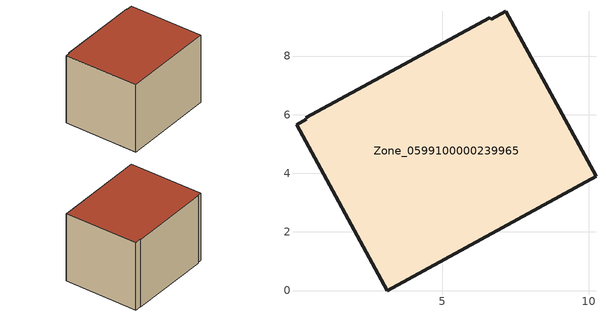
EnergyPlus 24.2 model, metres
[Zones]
Zone_0599100000239965
 floor ground (C_G): 10.25,3.89 3.12,0 0.03,5.66 0.37,5.84 0.34,5.9 6.63,9.31 6.67,9.25 7.16,9.52 z0
 wall outside (C_F): 3.12,0 10.25,3.89 7.16,9.52 6.67,9.25 6.63,9.31 0.34,5.9 0.37,5.84 0.03,5.66 3.12,0 z0:6.08
 roof outside (C_R): 7.16,9.52 6.67,9.25 6.63,9.31 0.34,5.9 0.37,5.84 0.03,5.66 3.12,0 10.25,3.89 z6.08
[BUILDING]
Pand.0599100000239965: North Axis=0; Terrain=City; Loads Convergence Tolerance Value=0.04; Temperature Convergence Tolerance Value=0.4; Solar Distribution=FullExterior; Maximum Number of Warmup Days=25; Minimum Number of Warmup Days=1
[Site:Location]
Rotterdam.The.Hague.AP_ZH_NLD Design_Conditions: Latitude=51.96; Longitude=4.45; Time Zone=1; Elevation=-4.5
[SITE:GROUNDTEMPERATURE:BUILDINGSURFACE]
18, 18, 18, 18, 18, 18, 18, 18, 18, 18, 18, 18
[MATERIAL] Thermal Absorptance=0.9; Solar Absorptance=0.7; Visible Absorptance=0.7
Name | Roughness | Thickness | Conductivity | Density | Specific Heat
G.TC.1946-1964 | MediumSmooth | 0.15 | 1 | 540 | 1210
F.TC.1946-1964 | Rough | 0.3 | 0.857143 | 1920 | 840
R.TC.1946-1964 | MediumRough | 0.2 | 0.235294 | 1500 | 1000
[CONSTRUCTION]
C_G: G.TC.1946-1964
C_F: F.TC.1946-1964
C_R: R.TC.1946-1964
[ZONE]
Zone_0599100000239965: Type=1; Multiplier=1; Ceiling Height=Autocalculate; Volume=Autocalculate; Floor Area=autocalculate; Part of Total Floor Area=Yes
[ZONEINFILTRATION:DESIGNFLOWRATE]
Infil_Zone_0599100000239965: Zone or ZoneList or Space or SpaceList=Zone_0599100000239965; Schedule=AlwaysOn; Design Flow Rate Calculation Method=Flow/Area; Flow Rate per Floor Area=0.003; Constant Term Coefficient=1; Temperature Term Coefficient=0; Velocity Term Coefficient=0; Velocity Squared Term Coefficient=0
[HVACTEMPLATE:ZONE:IDEALLOADSAIRSYSTEM]
Zone_0599100000239965: Maximum Heating Supply Air Temperature=50; Minimum Cooling Supply Air Temperature=13; Maximum Heating Supply Air Humidity Ratio=0.0156; Minimum Cooling Supply Air Humidity Ratio=0.0077; Heating Limit=NoLimit; Cooling Limit=NoLimit; Dehumidification Control Type=ConstantSensibleHeatRatio; Cooling Sensible Heat Ratio=0.7; Dehumidification Setpoint=60; Humidification Control Type=None; Humidification Setpoint=30; Outdoor Air Method=None; Outdoor Air Flow Rate per Person=0.00944; Outdoor Air Flow Rate per Zone Floor Area=0; Outdoor Air Flow Rate per Zone=0; Demand Controlled Ventilation Type=None; Outdoor Air Economizer Type=NoEconomizer; Heat Recovery Type=None; Sensible Heat Recovery Effectiveness=0.7; Latent Heat Recovery Effectiveness=0.65
[ZONECONTROL:THERMOSTAT]
ThermostatControl_Zone_0599100000239965: Zone or ZoneList=Zone_0599100000239965; Control Type Schedule=DualSetpointControlType; Control 1=Thermostat_Zone_0599100000239965; Temperature Difference Between Cutout And Setpoint=0
[THERMOSTATSETPOINT:DUALSETPOINT]
Thermostat_Zone_0599100000239965: Heating Setpoint Temperature Schedule=HeatingSetpoint_Zone_0599100000239965; Cooling Setpoint Temperature Schedule=CoolingSetpoint_Zone_0599100000239965
[SCHEDULE:COMPACT]
HeatingSetpoint_Zone_0599100000239965: Through: 12/31, For: AllDays, Until: 24:00, 21
CoolingSetpoint_Zone_0599100000239965: Through: 12/31, For: AllDays, Until: 24:00, 24
DualSetpointControlType: Through: 12/31, For: AllDays, Until: 24:00, 4
AlwaysOn: Through: 12/31, For: AllDays, Until: 24:00, 1
